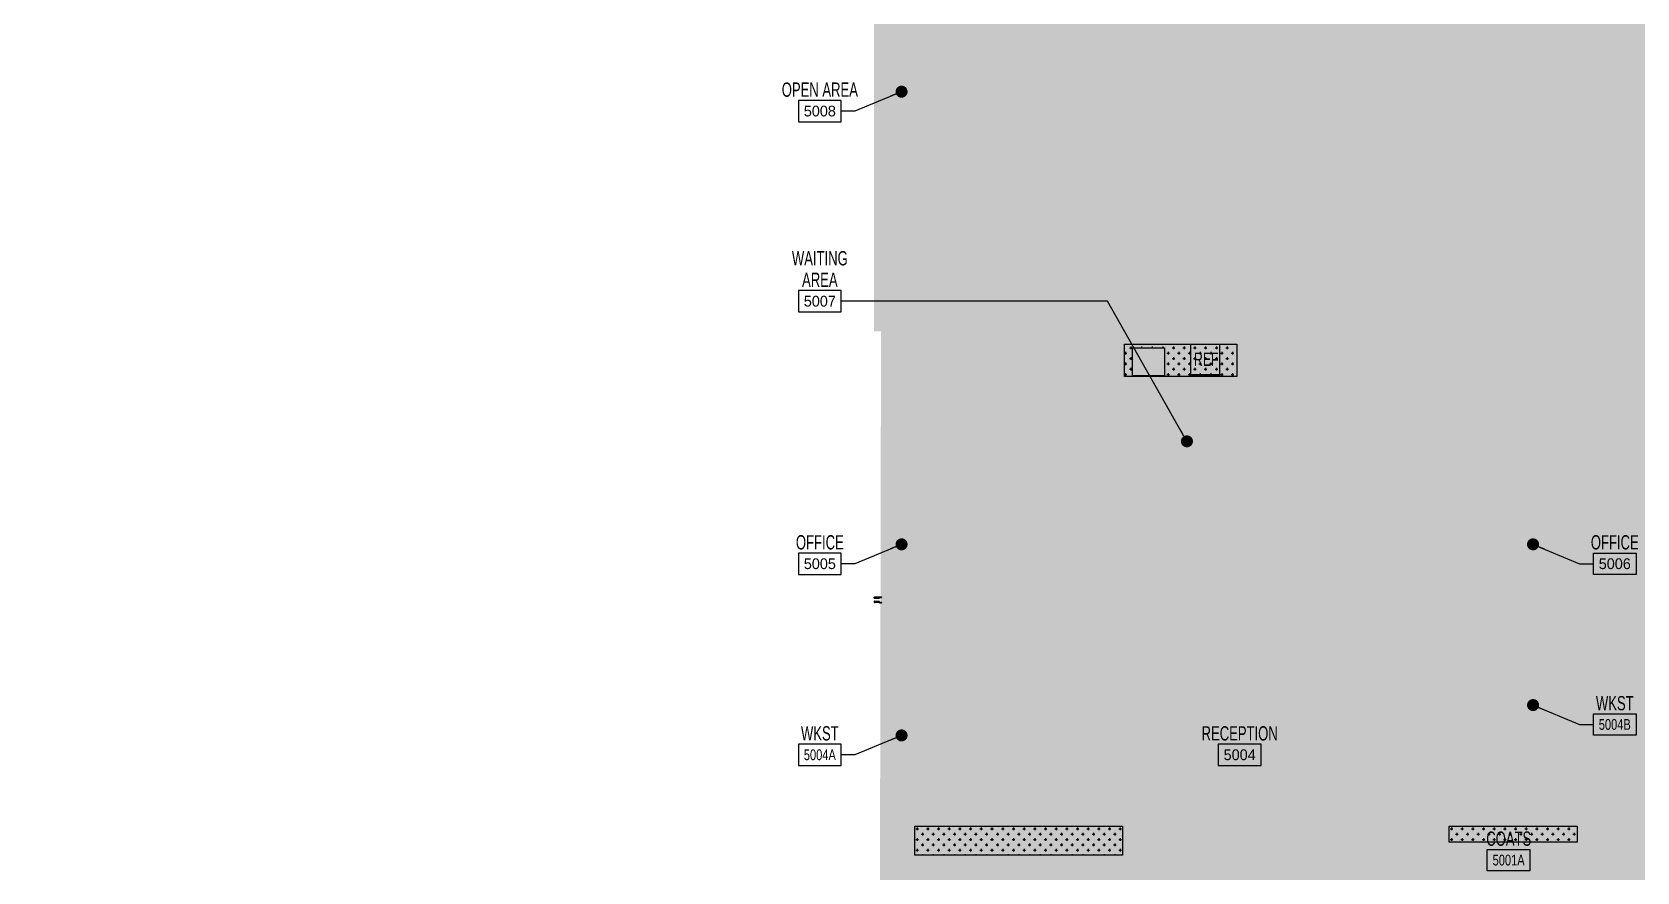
# Model space of a CAD drawing. Header units: inches. Extents: x -71 to 4499, y -33 to 4893.
# Drawn here: x 2253 to 3455, y 2556 to 3185 of the extents above; entities that cross this region are included whole.
import ezdxf
from ezdxf.enums import TextEntityAlignment as Align

# ---------------------------------------------------------------- set-up
doc = ezdxf.new("R2010")
doc.units = ezdxf.units.IN
doc.header["$LTSCALE"] = 96
doc.header["$MEASUREMENT"] = 0
doc.linetypes.add('PHANTOM4', pattern=[0.625, 0.3125, -0.0625, 0.0625, -0.0625, 0.0625, -0.0625])
for name, color, linetype in [('A-Area', 212, 'PHANTOM4'), ('A-Area-Iden', 7, 'Continuous'), ('A-Area-Iden-Name', 7, 'Continuous'), ('A-Area-Iden-Numb', 7, 'Continuous'), ('A-Bldg-Patt', 5, 'Continuous'), ('A-Flor-Case-Exst', 235, 'Continuous'), ('A-Flor-Eqpm', 94, 'Continuous'), ('A-Wall-Neww', 6, 'Continuous')]:
    doc.layers.add(name, color=color, linetype=linetype)
doc.styles.add('XFINE_0', font='ARIALN.TTF', dxfattribs={"width": 0.8})
doc.styles.add('XFINE_1-8', font='ARIALN.TTF', dxfattribs={"width": 0.8, "height": 10})
doc.dimstyles.new('OTJ_1-8', dxfattribs={"dimscale": 96, "dimtxt": 0.09375, "dimasz": 0.09375, "dimexe": 0.0625, "dimexo": 0.15625, "dimgap": 0.046875, "dimtad": 1, "dimdec": 1, "dimzin": 3, "dimdsep": 46, "dimlunit": 4, "dimtxsty": 'XFINE_1-8', "dimblk": 'ARCHTICK', "dimcen": 0.09, "dimdle": 0.0625, "dimclrd": 15, "dimclre": 15, "dimclrt": 7, "dimadec": 0, "dimazin": 0, "dimtfac": 0.75, "dimtdec": 1, "dimtix": 1, "dimtmove": 1, "dimatfit": 3, "dimfxl": 1, "dimfrac": 1, "dimtolj": 1, "dimtzin": 0, "dimarcsym": 0})
pattern_1 = [(270, (-2159.6815, 649.5292), (4, -4), [2, -6]), (0, (-2160.6815, 648.5292), (4, 4), [2, -6])]

# ---------------------------------------------------------------- blocks, each defined once
blk = doc.blocks.new('OTJ_Room_Tag_4_P')
at = {"layer": 'A-Area-Iden-Numb'}
blk.add_lwpolyline([(2, -2), (2, 0), (-2, 0), (-2, -2)], close=True, dxfattribs=at)
at = {"layer": 'A-Area-Iden-Name', "style": 'XFINE_0', "width": 0.8}
for tag, p in [('ROOM:NAME1', (0, 2.35)), ('ROOM:NAME2', (0, 0.33))]:
    blk.add_attdef(tag, text='', height=1.33, dxfattribs=at).set_placement(p, align=Align.CENTER)
at = {"layer": 'A-Area-Iden-Numb', "style": 'XFINE_0', "width": 1.569593}
blk.add_attdef('ROOM:NUMBER', text='', height=1, dxfattribs=at).set_placement((-1.5, -1.5), (1.5, -1.5), align=Align.FIT)
blk = doc.blocks.new('_ArchTick')
at = {"color": 0, "linetype": 'ByBlock', "const_width": 0.15}
blk.add_lwpolyline([(-0.5, -0.5), (0.5, 0.5)], dxfattribs=at)
blk = doc.blocks.new('A$C3E764DF2')
for points in [[(0.3, 4.1), (0.3, 3.3), (0, 3.3), (0, 4.1)], [(0.3, 0.3), (0.3, 1.1), (0, 1.1), (0, 0.3)]]:
    blk.add_hatch(color=256).paths.add_polyline_path(points)
h = blk.add_hatch()
h.set_pattern_fill('FP_2', color=256, style=0, pattern_type=2)
h.set_pattern_definition([(360, (-602.1933, 16.2395), (-6e-17, -0.5), []), (270, (-602.1933, 16.2395), (-0.5, 3e-17), [])])
h.paths.add_polyline_path([(4, 3.4), (4, 3.9), (0.4, 3.9), (0.4, 3.4)])
h = blk.add_hatch()
h.set_pattern_fill('FP_2', color=256, style=0, pattern_type=2)
h.set_pattern_definition([(1e-14, (-602.1933, -11.8645), (-6e-17, 0.5), []), (90, (-602.1933, -11.8645), (-0.5, -3e-17), [])])
h.paths.add_polyline_path([(4, 0.4), (4, 0.9), (0.4, 0.9), (0.4, 0.4)])
for p, q in [((0, 4.1), (0.3, 4.1)), ((0, 3.3), (0, 4.1)), ((0.3, 3.3), (0, 3.3)), ((0.3, 1.1), (0, 1.1)), ((0, 1.1), (0, 0.3)), ((0, 0.3), (0.3, 0.3)), ((0.3, 4.1), (0.3, 3.3)), ((5.5, 4.1), (0.3, 4.1)), ((0.3, 4.1), (0.3, 3.3)), ((0.3, 3.3), (0.4, 3.3)), ((0.3, 0.3), (0.3, 1.1)), ((0.3, 0.3), (0.3, 1.1)), ((0.3, 1.1), (0.4, 1.1)), ((5.5, 0.3), (0.3, 0.3)), ((0.4, 3.9), (4, 3.9)), ((0.4, 3.4), (0.4, 3.9)), ((0.4, 3.3), (0.4, 3.9)), ((0.4, 3.9), (5.5, 3.9)), ((4, 3.4), (0.4, 3.4)), ((0.4, 1.1), (0.4, 0.4)), ((4, 0.9), (0.4, 0.9)), ((0.4, 0.9), (0.4, 0.4)), ((0.4, 0.4), (4, 0.4)), ((0.4, 0.4), (5.5, 0.4)), ((4, 4.1), (4, 4.4)), ((4, 4.4), (5.5, 4.4)), ((4, 3.9), (4, 3.4)), ((4, 0.4), (4, 0.9)), ((4, 0.3), (4, 0)), ((4.1, 4.1), (4.1, 4.2)), ((4.1, 4.2), (5.3, 4.2)), ((4.1, 0.3), (4.1, 0.1)), ((4.1, 0.1), (5.3, 0.1)), ((5.3, 4.2), (5.3, 4.1)), ((5.3, 0.1), (5.3, 0.3)), ((5.5, 4.4), (5.5, 4.1)), ((5.5, 3.9), (5.5, 4.1)), ((5.5, 0.4), (5.5, 0.3)), ((5.5, 0), (5.5, 0.3)), ((4, 0), (5.5, 0))]:
    blk.add_line(p, q)

msp = doc.modelspace()

# ---------------------------------------------------------------- hatches: boundary and pattern name
at = {"layer": 'A-Area'}
h = msp.add_hatch(color=256, dxfattribs=at)
h.dxf.hatch_style = 1
edge = h.paths.add_edge_path()
edge.add_line((2892, 2954.7), (3410.5, 2954.7))
edge.add_line((3410.5, 2954.7), (3410.5, 3333.5))
edge.add_line((3410.5, 3333.5), (3474, 3333.5))
edge.add_line((3474, 3333.5), (3474, 3430.5))
edge.add_line((3474, 3430.5), (3573.5, 3430.5))
edge.add_line((3573.5, 3430.5), (3573.5, 3441.5))
edge.add_line((3573.5, 3441.5), (3592.5, 3441.5))
edge.add_line((3592.5, 3441.5), (3592.5, 3430.5))
edge.add_line((3592.5, 3430.5), (3660.1, 3430.5))
edge.add_line((3660.1, 3430.5), (3660.1, 3668))
edge.add_line((3660.1, 3668), (4387.9, 3667.7))
edge.add_line((4387.9, 3667.7), (4387.9, 3681))
edge.add_line((4387.9, 3681), (4396.1, 3681))
edge.add_line((4396.1, 3681), (4396.1, 3731.3))
edge.add_line((4396.1, 3731.3), (4078.5, 4048.8))
edge.add_line((4078.5, 4048.8), (4072.8, 4043.1))
edge.add_line((4072.8, 4043.1), (4043.1, 4072.8))
edge.add_line((4043.1, 4072.8), (4048.8, 4078.5))
edge.add_line((4048.8, 4078.5), (3696.7, 4430.7))
edge.add_line((3696.7, 4430.7), (3691, 4425))
edge.add_line((3691, 4425), (3688, 4428))
edge.add_line((3688, 4428), (3650.9, 4428))
edge.add_line((3650.9, 4428), (3650.9, 4436.1))
edge.add_line((3650.9, 4436.1), (3321, 4436.1))
edge.add_line((3321, 4436.1), (3321, 4428))
edge.add_line((3321, 4428), (3279, 4428))
edge.add_line((3279, 4428), (3279, 4436.1))
edge.add_line((3279, 4436.1), (2922, 4436.1))
edge.add_line((2922, 4436.1), (2922, 4428))
edge.add_line((2922, 4428), (2892, 4428))
edge.add_line((2892, 4428), (2892, 4398))
edge.add_line((2892, 4398), (2883.9, 4398))
edge.add_line((2883.9, 4398), (2883.9, 4041))
edge.add_line((2883.9, 4041), (2892, 4041))
edge.add_line((2892, 4041), (2892, 3999))
edge.add_line((2892, 3999), (2883.9, 3999))
edge.add_line((2883.9, 3999), (2883.9, 3681))
edge.add_line((2883.9, 3681), (2892, 3681))
edge.add_line((2892, 3681), (2892, 3639))
edge.add_line((2892, 3639), (2883.9, 3639))
edge.add_line((2883.9, 3639), (2883.9, 3321))
edge.add_line((2883.9, 3321), (2892, 3321))
edge.add_line((2892, 3321), (2892, 3279))
edge.add_line((2892, 3279), (2883.9, 3279))
edge.add_line((2883.9, 3279), (2883.9, 2961))
edge.add_line((2883.9, 2961), (2892, 2961))
edge.add_line((2892, 2961), (2892, 2954.7))
at = {"layer": 'A-Bldg-Patt'}
h = msp.add_hatch(color=256, dxfattribs=at)
h.dxf.hatch_style = 1
h.paths.add_polyline_path([(3443.9, 1639), (3443.9, 1879.4), (3671.5, 1879.4), (3671.5, 1638.7)], flags=16)
h.paths.add_polyline_path([(3917.3, 3804.6), (3917.3, 3670.4), (4387.1, 3672), (4386.9, 3729.7), (3690.2, 4425.8), (2892, 4428), (2887.8, 2218.7), (2683.7, 2012.4), (2222.6, 1553.5), (8, 1552), (3347, 715.9), (3295.5, 755), (3528.2, 948.6), (3658.5, 1124.6), (3724.1, 1093), (3834.6, 1093), (3835.3, 1214.4), (3749.1, 1214.5), (3748.6, 1214.5), (3748.6, 1350.7), (3658.3, 1350.7), (3658.3, 1589.7), (3671.5, 1589.7), (3671.5, 1641.2), (3671.5, 1784.3), (3671.5, 1787.8), (3671.5, 1880.2), (3672.3, 1938.2), (3660.1, 1938.2), (3660, 2057.8), (3474, 2059.5), (3842.5, 2059.5), (3846, 2316), (3474, 2314.5), (3475.5, 2430), (3795, 2433.5), (3795, 2563.5), (3474, 2563.5), (3482.5, 3234), (3616.9, 3234), (3623, 3294), (3474, 3294), (3410.5, 3294), (3410.5, 3494), (3473.7, 3494), (3474, 3548.1), (3660, 3548.3), (3660.1, 3665.9), (3455.8, 3665.9), (3455.8, 3804.6)])
at = {"layer": 'A-Flor-Case-Exst'}
h = msp.add_hatch(dxfattribs=at)
h.set_pattern_fill('CROSS', color=256, scale=16, angle=-90, style=0)
h.set_pattern_definition(pattern_1)
h.paths.add_polyline_path([(3077.5, 2948.7), (3101.5, 2948.7), (3101.5, 2927.7), (3077.5, 2927.7)], flags=16)
h.paths.add_polyline_path([(3071.5, 2951.2), (3155.7, 2951.2), (3155.7, 2927.2), (3071.5, 2927.2)])
h = msp.add_hatch(dxfattribs=at)
h.set_pattern_fill('CROSS', color=256, scale=16, angle=-90, style=0)
h.set_pattern_definition(pattern_1)
h.paths.add_polyline_path([(3070, 2568.9), (2914.6, 2568.9), (2914.6, 2590.5), (3070, 2590.5)])
h = msp.add_hatch(dxfattribs=at)
h.set_pattern_fill('CROSS', color=256, scale=16, angle=-90, style=0)
h.set_pattern_definition(pattern_1)
h.paths.add_polyline_path([(3314.8, 2590.5), (3410.5, 2590.5), (3410.5, 2578.5), (3314.8, 2578.5)])

# ---------------------------------------------------------------- linework, layer by layer
for points in [[(3071.5, 2951.2), (3155.7, 2951.2), (3155.7, 2927.2), (3071.5, 2927.2)], [(3077.5, 2948.7), (3101.5, 2948.7), (3101.5, 2927.7), (3077.5, 2927.7)], [(3070, 2568.9), (2914.6, 2568.9), (2914.6, 2590.5), (3070, 2590.5)], [(3314.8, 2590.5), (3410.5, 2590.5), (3410.5, 2578.5), (3314.8, 2578.5)]]:
    msp.add_lwpolyline(points, close=True, dxfattribs=at)
at = {"layer": 'A-Flor-Eqpm'}
msp.add_line((3121.1, 2928.5), (3142.6, 2928.5), dxfattribs=at)
msp.add_lwpolyline([(3121.1, 2927.5), (3121.1, 2951.2), (3142.6, 2951.2), (3142.6, 2927.5)], close=True, dxfattribs=at)

# ---------------------------------------------------------------- block references
at = {"layer": 'A-Area-Iden'}
ref = msp.add_blockref('OTJ_Room_Tag_4_P', (2843.4, 3133.8), dxfattribs=dict(at, xscale=8, yscale=8, zscale=8))
ref.add_attrib('ROOM:NAME2', 'OPEN AREA', dxfattribs={"layer": 'A-Area-Iden-Name', "height": 10.67, "style": 'XFINE_0', "width": 0.8}).set_placement((2843.4, 3136.5), align=Align.CENTER)
ref.add_attrib('ROOM:NUMBER', '5008', dxfattribs={"layer": 'A-Area-Iden-Numb', "height": 8, "style": 'XFINE_0', "width": 1.177195}).set_placement((2831.4, 3121.8), (2855.4, 3121.8), align=Align.FIT)
ref = msp.add_blockref('OTJ_Room_Tag_4_P', (2843.4, 2991.5), dxfattribs=dict(at, xscale=8, yscale=8, zscale=8))
ref.add_attrib('ROOM:NAME1', 'WAITING', dxfattribs={"layer": 'A-Area-Iden-Name', "height": 10.67, "style": 'XFINE_0', "width": 0.8}).set_placement((2843.4, 3010.3), align=Align.CENTER)
ref.add_attrib('ROOM:NAME2', 'AREA', dxfattribs={"layer": 'A-Area-Iden-Name', "height": 10.67, "style": 'XFINE_0', "width": 0.8}).set_placement((2843.4, 2994.2), align=Align.CENTER)
ref.add_attrib('ROOM:NUMBER', '5007', dxfattribs={"layer": 'A-Area-Iden-Numb', "height": 8, "style": 'XFINE_0', "width": 1.177195}).set_placement((2831.4, 2979.5), (2855.4, 2979.5), align=Align.FIT)
ref = msp.add_blockref('OTJ_Room_Tag_4_P', (2843.4, 2795), dxfattribs=dict(at, xscale=8, yscale=8, zscale=8))
ref.add_attrib('ROOM:NAME2', 'OFFICE', dxfattribs={"layer": 'A-Area-Iden-Name', "height": 10.67, "style": 'XFINE_0', "width": 0.8}).set_placement((2843.4, 2797.7), align=Align.CENTER)
ref.add_attrib('ROOM:NUMBER', '5005', dxfattribs={"layer": 'A-Area-Iden-Numb', "height": 8, "style": 'XFINE_0', "width": 1.177195}).set_placement((2831.4, 2783), (2855.4, 2783), align=Align.FIT)
ref = msp.add_blockref('OTJ_Room_Tag_4_P', (3438.7, 2795), dxfattribs=dict(at, xscale=-8, yscale=8, zscale=8))
ref.add_attrib('ROOM:NAME2', 'OFFICE', dxfattribs={"layer": 'A-Area-Iden-Name', "height": 10.67, "style": 'XFINE_0', "width": 0.8}).set_placement((3438.7, 2797.7), align=Align.CENTER)
ref.add_attrib('ROOM:NUMBER', '5006', dxfattribs={"layer": 'A-Area-Iden-Numb', "height": 8, "style": 'XFINE_0', "width": 1.177195}).set_placement((3426.7, 2783), (3450.7, 2783), align=Align.FIT)
ref = msp.add_blockref('OTJ_Room_Tag_4_P', (3438.7, 2674.7), dxfattribs=dict(at, xscale=-8, yscale=8, zscale=8))
ref.add_attrib('ROOM:NAME2', 'WKST', dxfattribs={"layer": 'A-Area-Iden-Name', "height": 10.67, "style": 'XFINE_0', "width": 0.8}).set_placement((3438.7, 2677.3), align=Align.CENTER)
ref.add_attrib('ROOM:NUMBER', '5004B', dxfattribs={"layer": 'A-Area-Iden-Numb', "height": 8, "style": 'XFINE_0', "width": 0.905684}).set_placement((3426.7, 2662.7), (3450.7, 2662.7), align=Align.FIT)
ref = msp.add_blockref('OTJ_Room_Tag_4_P', (2843.4, 2652), dxfattribs=dict(at, xscale=8, yscale=8, zscale=8))
ref.add_attrib('ROOM:NAME2', 'WKST', dxfattribs={"layer": 'A-Area-Iden-Name', "height": 10.67, "style": 'XFINE_0', "width": 0.8}).set_placement((2843.4, 2654.7), align=Align.CENTER)
ref.add_attrib('ROOM:NUMBER', '5004A', dxfattribs={"layer": 'A-Area-Iden-Numb', "height": 8, "style": 'XFINE_0', "width": 0.904938}).set_placement((2831.4, 2640), (2855.4, 2640), align=Align.FIT)
ref = msp.add_blockref('OTJ_Room_Tag_4_P', (3157.8, 2652), dxfattribs=dict(at, xscale=8, yscale=8, zscale=8))
ref.add_attrib('ROOM:NAME2', 'RECEPTION', dxfattribs={"layer": 'A-Area-Iden-Name', "height": 10.67, "style": 'XFINE_0', "width": 0.8}).set_placement((3157.8, 2654.7), align=Align.CENTER)
ref.add_attrib('ROOM:NUMBER', '5004', dxfattribs={"layer": 'A-Area-Iden-Numb', "height": 8, "style": 'XFINE_0', "width": 1.177195}).set_placement((3145.8, 2640), (3169.8, 2640), align=Align.FIT)
ref = msp.add_blockref('OTJ_Room_Tag_4_P', (3359.2, 2573.2), dxfattribs=dict(at, xscale=-8, yscale=8, zscale=8))
ref.add_attrib('ROOM:NAME2', 'COATS', dxfattribs={"layer": 'A-Area-Iden-Name', "height": 10.67, "style": 'XFINE_0', "width": 0.8}).set_placement((3359.3, 2575.9), align=Align.CENTER)
ref.add_attrib('ROOM:NUMBER', '5001A', dxfattribs={"layer": 'A-Area-Iden-Numb', "height": 8, "style": 'XFINE_0', "width": 0.904938}).set_placement((3347.2, 2561.2), (3371.2, 2561.2), align=Align.FIT)
at = {"layer": 'A-Wall-Neww'}
msp.add_blockref('A$C3E764DF2', (2884, 2757.8), dxfattribs=at)

# ---------------------------------------------------------------- texts
at = {"layer": 'A-Flor-Eqpm', "insert": (3123.6, 2945), "char_height": 10, "width": 17.448, "attachment_point": 1, "style": 'XFINE_1-8'}
msp.add_mtext('REF', dxfattribs=at)

# ---------------------------------------------------------------- leaders
at = {"layer": 'A-Area-Iden'}
for points in [[(2904.6, 3140.3), (2869.7, 3125.8), (2859.4, 3125.8)], [(3118.3, 2878.6), (3058.9, 2983.5), (2859.4, 2983.5)], [(2904.6, 2801.5), (2869.7, 2787), (2859.4, 2787)], [(3377.5, 2801.5), (3412.4, 2787), (3422.7, 2787)], [(3377.5, 2681.2), (3412.4, 2666.7), (3422.7, 2666.7)], [(2904.6, 2658.5), (2869.7, 2644), (2859.4, 2644)]]:
    msp.add_leader(points, dimstyle='OTJ_1-8', override={"dimgap": 0.046875, "dimtad": 0, "dimldrblk": 'Dot'}, dxfattribs=at)

doc.saveas('drawing.dxf')
